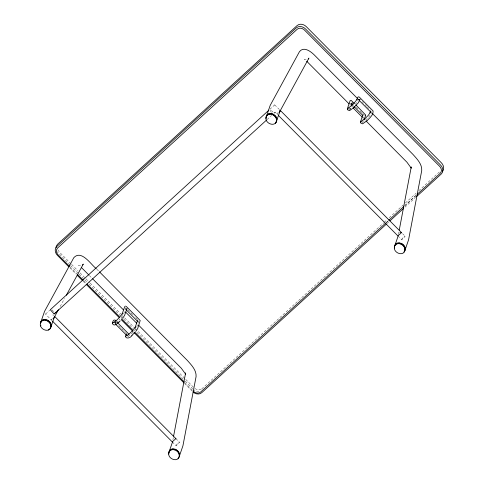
<?xml version="1.0" encoding="UTF-8"?>
<svg xmlns="http://www.w3.org/2000/svg" width="484" height="484" viewBox="0 0 484 484"><rect width="100%" height="100%" fill="white"/><g stroke="black" fill="none" stroke-linecap="round" stroke-linejoin="round"><path stroke-width="0.36" stroke-dasharray="2.42 1.81" d="M175.97 445.637L177.513 443.592L179.437 442.201L177.894 444.251L176.079 445.661L172.455 442.092M348.776 108.858L349.049 109.33C353.005 106.891 356.944 103.413 358.674 98.99M361.863 122.053L362.135 122.525L362.74 122.27M401.611 239.634L403.154 237.59L405.078 236.204L403.535 238.249L401.72 239.659L398.598 236.597M172.915 439.744L173.339 437.518M398.417 234.486L398.979 231.515M125.804 307.685L123.414 314.606L120.419 318.587M138.884 320.868L136.5 327.801L133.505 331.782M349.968 105.397L350.924 102.632M350.537 108.017L350.083 109.336L350.011 109.015M362.819 119.282L364.246 115.125L362.679 113.54M371.966 111.568C370.75 115.93 366.902 118.882 363.605 121.708M115.767 322.241L115.246 323.729L115.017 323.076M60.191 306.463L64.517 298.519M119.203 319.839L120.014 319.004M133.1 332.199L130.238 334.922M274.676 104.901L279.746 109.856M52.169 320.838L45.647 314.261L45.78 313.868M52.865 315.144L52.998 314.751L53.803 315.556M45.587 314.049L49.767 310.232M274.755 104.828L269.969 109.196L273.962 113.02M267.144 119.518L271.603 115.446M274.283 113.002L275.178 112.179L277.816 114.841M201.749 388.912L383.661 222.834M384.217 222.325L387.006 219.778M389.239 217.739L403.19 205.004M405.423 202.965L416.022 193.285M418.817 190.738L440.579 170.87M385.96 222.834L388.186 220.795M404.926 205.512L416.089 195.324M386.22 222.694L388.452 220.656M404.636 205.881L416.355 195.179M387.103 223.457L388.779 221.926M404.963 207.152L415.568 197.472M274.004 113.25L275.178 112.179M117.152 321.727L117.951 321.031M278.276 112.675L276.733 113.595L277.737 113.891M115.682 322.913L116.753 322.078M129.839 335.273L127.002 336.846M399.475 232.992L399.99 232.683M201.235 389.336L198.119 390.025L194.834 388.549M52.635 318.678L51.092 319.597L52.097 319.894M306.172 59.883L304.176 59.532L306.003 60.645M80.525 265.885L78.529 265.534L80.362 266.648M198.954 391.731L196.353 391.247L193.957 389.826M358.898 99.922L358.281 99.498M125.816 309.228L125.199 308.804M51.921 309.833L53.99 311.974M362.026 101.543L366.733 106.292M367.259 106.819L370.919 110.509M357.924 98.93L358.989 100M356.399 107.212L357.966 108.797M360.06 110.903L362.153 113.014M402.543 233.651L405.078 236.204M96.776 269.14L98.899 271.282M127.897 309.796L133.651 315.598M135.744 317.704L137.837 319.815M89.413 275.571L92.075 278.252M71.057 263.822L59.381 252.049L57.747 249.569M71.59 264.361L77.96 270.78M80.084 272.922L85.396 278.276M85.928 278.808L89.643 282.553M90.175 283.092L120.97 314.134M124.684 317.879L134.77 328.049M135.302 328.582L185.215 378.893M185.741 379.432L194.235 387.993M70.047 264.972L57.172 251.753M70.579 265.51L78.547 273.539M79.08 274.077L84.391 279.431M84.918 279.964L87.047 282.105M89.171 284.247L121.036 316.373M121.569 316.905L123.16 318.514M123.692 319.047L133.251 328.684M136.972 332.429L183.176 379.008M185.299 381.15L192.735 388.646M70.011 266.878L76.908 273.835M83.811 280.793L85.934 282.934M184.688 382.481L192.656 390.509M69.793 267.797L76.163 274.222M83.067 281.186L85.722 283.86M184.513 383.443L192.481 391.471M114.575 321.424L116.148 323.003M118.761 325.641L125.041 331.97M125.568 332.502L127.135 334.081M175.892 438.631L179.437 442.201M271.258 112.415L269.945 109.487M362.939 121.877L363.097 122.204M128.103 336.271L128.26 336.604M115.265 323.397L115.246 323.729L115.265 323.397M350.101 109.003L350.083 109.336L350.101 109.003"/><path stroke-width="0.73" d="M168.777 452.764C169.957 445.498 180.925 449.709 179.461 455.886C178.287 463.152 167.319 458.941 168.777 452.764L172.697 441.462L175.892 438.631L54.601 316.367L54.535 316.693M394.424 246.761C395.597 239.495 406.566 243.706 405.102 249.883C403.928 257.149 392.96 252.938 394.424 246.761L398.338 235.46L401.532 232.629L280.242 110.364L280.036 111.072M96.249 268.608C91.24 265.05 81.53 249.296 73.816 257.669L44.552 311.363L40.396 323.348C38.938 329.525 49.906 333.742 51.08 326.47C52.472 320.759 42.568 316.173 40.662 322.586M40.396 323.348C42.302 316.935 52.211 321.521 50.82 327.232L54.601 316.367M169.043 452.002L168.704 454.059M169.206 451.596C172.425 446.811 180.302 451.518 179.201 456.648L182.922 445.831L196.081 376.576C196.546 370.109 191.362 364.972 187.399 360.489L99.426 271.814M266.043 117.346C267.216 110.08 278.185 114.291 276.727 120.468C275.547 127.74 264.579 123.523 266.043 117.346L270.199 105.361L299.457 51.667C303.898 45.865 311.381 51.873 314.999 55.66L357.398 98.397M266.303 116.583L265.97 118.647M266.472 116.184C269.685 111.399 277.562 116.1 276.461 121.236L280.242 110.364M394.684 245.999L394.351 248.056M394.853 245.594C398.066 240.808 405.943 245.515 404.842 250.645L408.569 239.828L421.727 170.574C422.187 164.106 417.002 158.97 413.04 154.487L372.232 113.353M118.961 322.048C117.43 323.239 114.756 326.506 112.808 324.226C111.689 321.854 114.381 317.704 116.227 321.358M132.047 335.237C130.722 338.637 123.553 339.544 126.239 334.456L126.53 335.206M353.792 107.648L349.509 110.648L347.645 109.832L347.47 108.386L349.98 101.12M366.884 120.843L362.595 123.843L360.731 123.021L360.556 121.581L362.831 114.968L362.933 115.488M112.584 323.548L112.633 322.78M125.671 336.737L125.719 335.975M347.421 109.148L347.47 108.386M360.507 122.343L360.556 121.581M172.564 441.668L172.455 442.092L52.702 321.376M54.353 313.517L54.014 313.838L50.3 309.736L268.862 110.195M55.993 247.62L56.325 246.06L57.638 244.19L297.061 25.604C299.747 23.111 304.121 24.254 306.396 26.747L441.299 162.739C443.544 164.814 444.645 168.644 442.57 171.197M173.617 436.036L185.608 372.922L185.541 374.199L185.481 373.448M399.258 230.033L411.249 166.919M40.825 322.187L41.092 321.424M41.582 321.231L41.842 320.469M40.614 325.986L40.874 325.224M42.61 320.559L42.876 319.791M43.844 320.202L44.105 319.44M45.2 320.196L45.46 319.434M46.579 320.541L46.839 319.773M47.892 321.207L48.158 320.438M49.053 322.144L49.32 321.382M49.979 323.306L50.239 322.544M48.606 330.027L48.872 329.265M50.608 324.601L50.868 323.832M49.634 329.35L49.9 328.588M50.893 325.938L51.153 325.175M50.39 328.4L50.651 327.638M267.222 115.228L267.489 114.466M268.251 114.557L268.517 113.794M269.485 114.2L269.751 113.438M270.84 114.194L271.101 113.431M272.22 114.539L272.486 113.77M273.539 115.204L273.799 114.436M274.694 116.148L274.96 115.38M275.62 117.303L275.886 116.541M276.249 118.598L276.509 117.83M275.281 123.347L276.297 121.635L276.031 122.398M276.533 119.935L276.8 119.173M169.963 450.646L170.223 449.884M170.991 449.969L171.251 449.206M172.225 449.618L172.486 448.856M173.581 449.612L173.841 448.849M174.96 449.951L175.22 449.188M176.273 450.616L176.539 449.854M177.434 451.56L177.695 450.798M178.36 452.715L178.62 451.953M178.989 454.01L179.249 453.248M178.015 458.765L179.032 457.047M179.274 455.353L179.534 454.591M351.221 106.044L352.352 102.753L351.493 103.54M364.077 119.893L365.662 115.277M395.603 244.644L395.87 243.882M396.632 243.966L396.898 243.204M397.866 243.615L398.132 242.853M399.221 243.609L399.481 242.847M400.601 243.948L400.867 243.186M401.92 244.614L402.18 243.851M403.075 245.557L403.341 244.795M404.001 246.719L404.267 245.951M404.63 248.008L404.89 247.245M404.914 249.351L405.181 248.588M404.412 251.813L404.678 251.045L403.922 252.001M54.517 316.494L53.47 318.829M280.157 110.491L279.117 112.826M124.733 306.535L122.113 314.104L122.216 313.82L120.407 316.451M54.42 317.05L58.383 309.772M66.32 295.21L83.278 264.101L82.631 264.936M280.061 111.048L308.919 58.098L308.272 58.933M126.681 309.082L126.996 308.502L124.606 315.386L122.621 318.26M350.095 100.793L350.543 100.388M133.493 329.646L135.308 327.015L135.199 327.299L137.468 320.717L137.758 321.467L126.245 309.857M135.708 331.455L137.692 328.582L140.203 320.505L126.409 306.56L125.477 306.082M119.409 317.571L115.87 320.946L113.45 322.519L114.496 322.55M132.495 330.766L128.956 334.141L126.536 335.708L127.256 335.587M131.981 335.303L134.51 332.792M118.889 322.108L120.201 320.862M353.725 107.714L358.402 102.693L360.072 99.196L359.509 99.928M366.811 120.909C369.383 118.175 373.624 115.017 373.097 110.969L359.491 97.26C357.954 95.675 357.095 98.621 356.95 99.71L357.053 99.426L353.03 104.429L348.286 108.12L349.333 108.156M54.208 313.916L266.587 120.026M54.365 313.771L56.241 312.059M385.397 223.342L200.697 391.967C198.549 394.006 195.01 393.075 193.189 391.048M388.749 220.287L403.813 206.529M417.208 194.308L440.083 173.417C442.315 171.511 441.493 167.936 439.496 166.175L304.642 30.232C302.815 28.205 299.281 27.273 297.128 29.312L57.741 247.862C55.509 249.768 56.332 253.344 58.328 255.104L69.478 266.345M386.547 223.965L201.816 392.615C199.408 394.884 195.488 394.145 193.164 392.119M389.898 220.91L403.293 208.683M416.682 196.45L441.239 174.034C443.973 171.645 442.969 167.234 440.513 165.026L305.61 29.04C303.329 26.547 298.955 25.404 296.268 27.897L56.846 246.483C54.117 248.867 55.122 253.283 57.578 255.485L68.728 266.726M400.486 232.441L401.532 232.629M175.299 438.431L175.892 438.631M362.086 121.194L361.373 121.315L364.869 118.81L368.33 115.246L370.139 112.621L370.036 112.905L370.55 111.411L370.841 112.161L359.328 100.557M351.154 100.394L354.385 103.455M306.699 61.232L349.109 103.897M81.76 267.876L88.881 275.033M355.958 105.034L365.662 115.017M351.608 104.114L352.654 105.167M354.221 106.752L362.595 115.192M353.368 108.186L362.413 117.303M366.14 121.06L406.947 162.225L411.231 168.117M278.348 115.373L398.096 236.089M92.607 278.79L123.468 309.899M125.598 312.047L136.772 323.306M138.902 325.454L181.3 368.227L185.59 374.12M77.44 274.374L83.284 280.26M86.999 284.005L119.917 317.189M121.508 318.793L133.191 330.566M134.782 332.175L184.162 381.949M77.228 275.293L82.54 280.647M86.255 284.398L119.185 317.589M121.309 319.73L132.991 331.51M134.056 332.581L183.981 382.904M117.273 322.411L128.974 334.244M115.543 324.129L126.009 334.68M411.128 167.446L411.194 167.839"/></g></svg>
